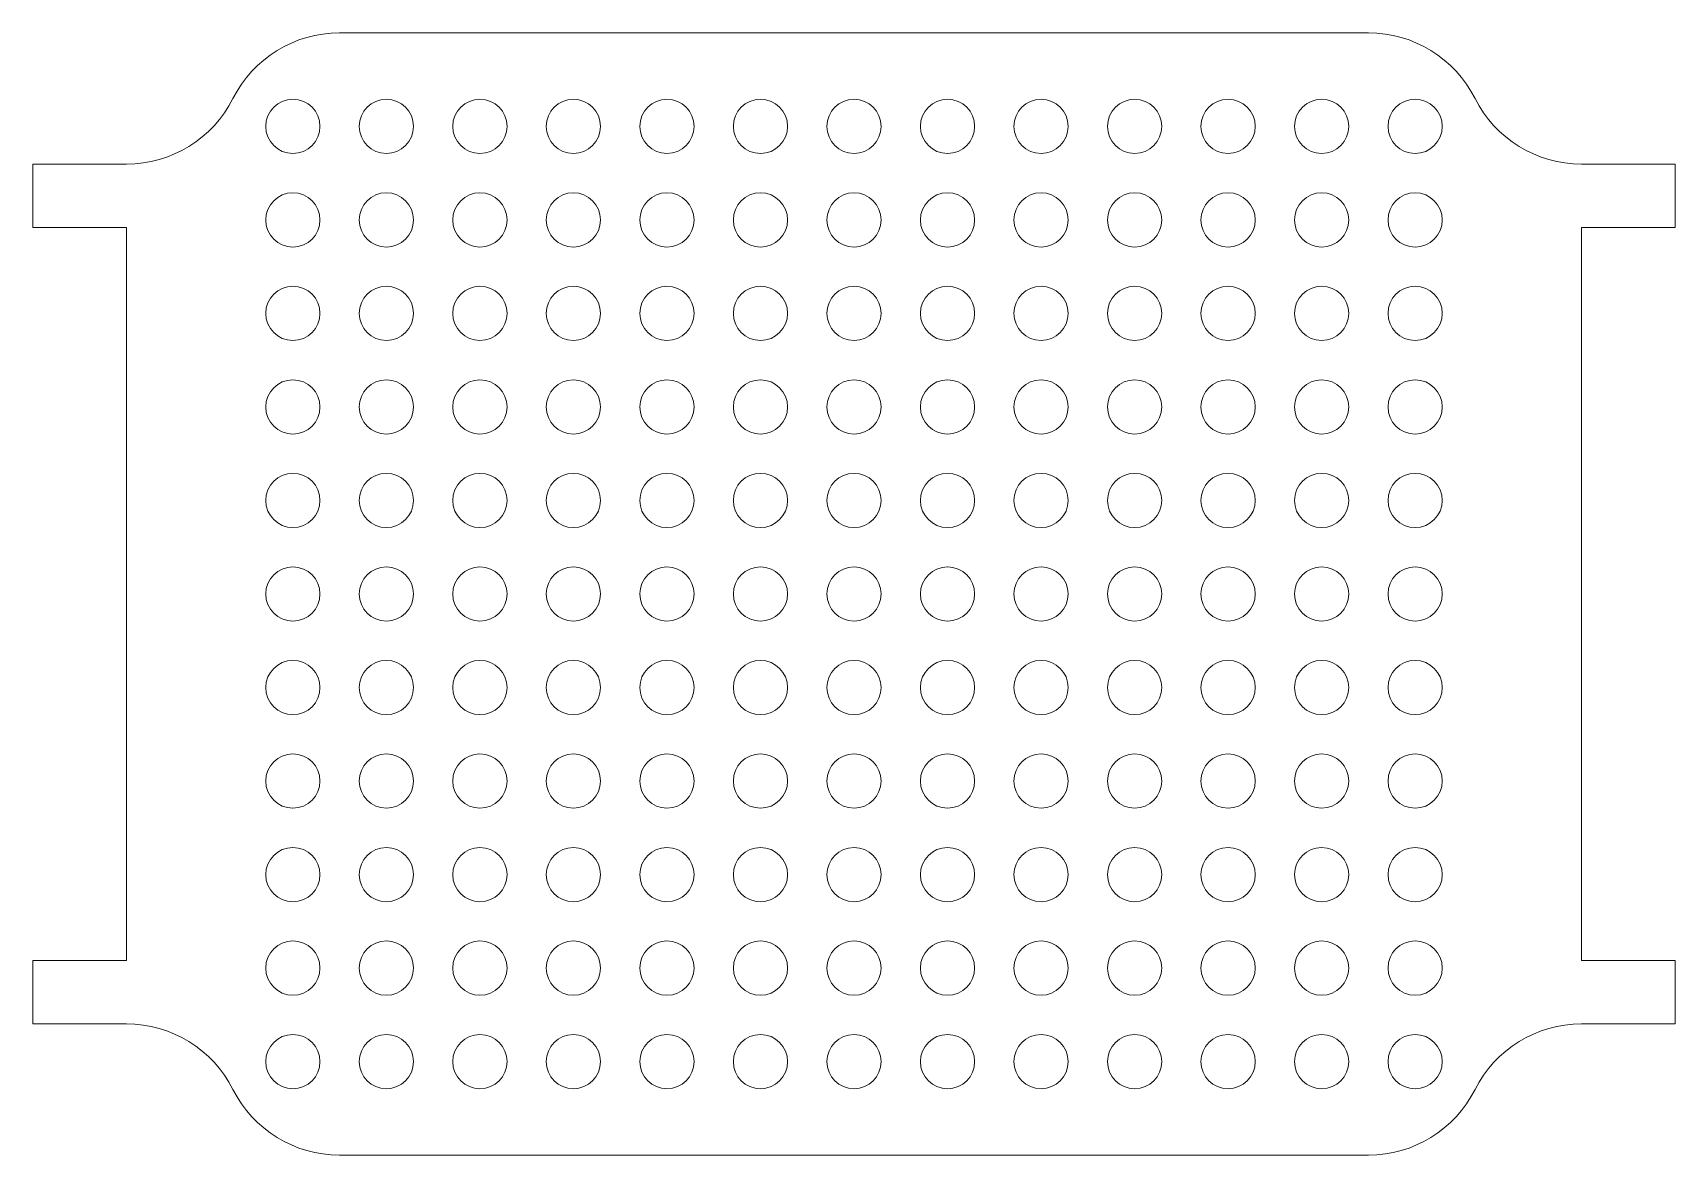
# Model space of a CAD drawing. Header units: millimetres. Extents: x -43.9 to 43.9, y -30 to 30.
import ezdxf

# ---------------------------------------------------------------- set-up
doc = ezdxf.new("R2010")
doc.units = ezdxf.units.MM

msp = doc.modelspace()

# ---------------------------------------------------------------- linework, layer by layer
at = {"color": 7, "linetype": 'Continuous', "lineweight": 15}
for p, q in [((27.5, 30), (-27.5, 30)), ((-38.9, 22.98), (-43.9, 22.98)), ((-43.9, 22.98), (-43.9, 19.6)), ((43.9, 22.98), (38.9, 22.98)), ((43.9, 19.6), (43.9, 22.98)), ((-43.9, 19.6), (-38.9, 19.6)), ((-38.9, 19.6), (-38.9, -19.6)), ((38.9, -19.6), (38.9, 19.6)), ((38.9, 19.6), (43.9, 19.6)), ((-43.9, -19.6), (-43.9, -22.98)), ((-38.9, -19.6), (-43.9, -19.6)), ((43.9, -19.6), (38.9, -19.6)), ((43.9, -22.98), (43.9, -19.6)), ((-43.9, -22.98), (-38.9, -22.98)), ((38.9, -22.98), (43.9, -22.98)), ((-27.5, -30), (27.5, -30))]:
    msp.add_line(p, q, dxfattribs=at)
for centre in [(-30, 25), (-25, 25), (-20, 25), (-15, 25), (-10, 25), (-5, 25), (0, 25), (5, 25), (10, 25), (15, 25), (20, 25), (25, 25), (30, 25), (-30, 20), (-25, 20), (-20, 20), (-15, 20), (-10, 20), (-5, 20), (0, 20), (5, 20), (10, 20), (15, 20), (20, 20), (25, 20), (30, 20), (-30, 15), (-25, 15), (-20, 15), (-15, 15), (-10, 15), (-5, 15), (0, 15), (5, 15), (10, 15), (15, 15), (20, 15), (25, 15), (30, 15), (-30, 10), (-25, 10), (-20, 10), (-15, 10), (-10, 10), (-5, 10), (0, 10), (5, 10), (10, 10), (15, 10), (20, 10), (25, 10), (30, 10), (-30, 5), (-25, 5), (-20, 5), (-15, 5), (-10, 5), (-5, 5), (0, 5), (5, 5), (10, 5), (15, 5), (20, 5), (25, 5), (30, 5), (-30, 0), (-25, 0), (-20, 0), (-15, 0), (-10, 0), (-5, 0), (0, 0), (5, 0), (10, 0), (15, 0), (20, 0), (25, 0), (30, 0), (-30, -5), (-25, -5), (-20, -5), (-15, -5), (-10, -5), (-5, -5), (0, -5), (5, -5), (10, -5), (15, -5), (20, -5), (25, -5), (30, -5), (-30, -10), (-25, -10), (-20, -10), (-15, -10), (-10, -10), (-5, -10), (0, -10), (5, -10), (10, -10), (15, -10), (20, -10), (25, -10), (30, -10), (-30, -15), (-25, -15), (-20, -15), (-15, -15), (-10, -15), (-5, -15), (0, -15), (5, -15), (10, -15), (15, -15), (20, -15), (25, -15), (30, -15), (-30, -20), (-25, -20), (-20, -20), (-15, -20), (-10, -20), (-5, -20), (0, -20), (5, -20), (10, -20), (15, -20), (20, -20), (25, -20), (30, -20), (-30, -25), (-25, -25), (-20, -25), (-15, -25), (-10, -25), (-5, -25), (0, -25), (5, -25), (10, -25), (15, -25), (20, -25), (25, -25), (30, -25)]:
    msp.add_circle(centre, 1.45, dxfattribs=at)
for centre, start, end in [((-27.5, 23.617), 90, 153.24865), ((27.5, 23.617), 26.75135, 90), ((-38.9, 29.363), 270, 333.24865), ((38.9, 29.363), 206.75135, 270), ((-38.9, -29.363), 26.75135, 90), ((38.9, -29.363), 90, 153.24865), ((-27.5, -23.617), 206.75135, 270), ((27.5, -23.617), 270, 333.24865)]:
    msp.add_arc(centre, 6.383, start, end, dxfattribs=at)

doc.saveas('drawing.dxf')
